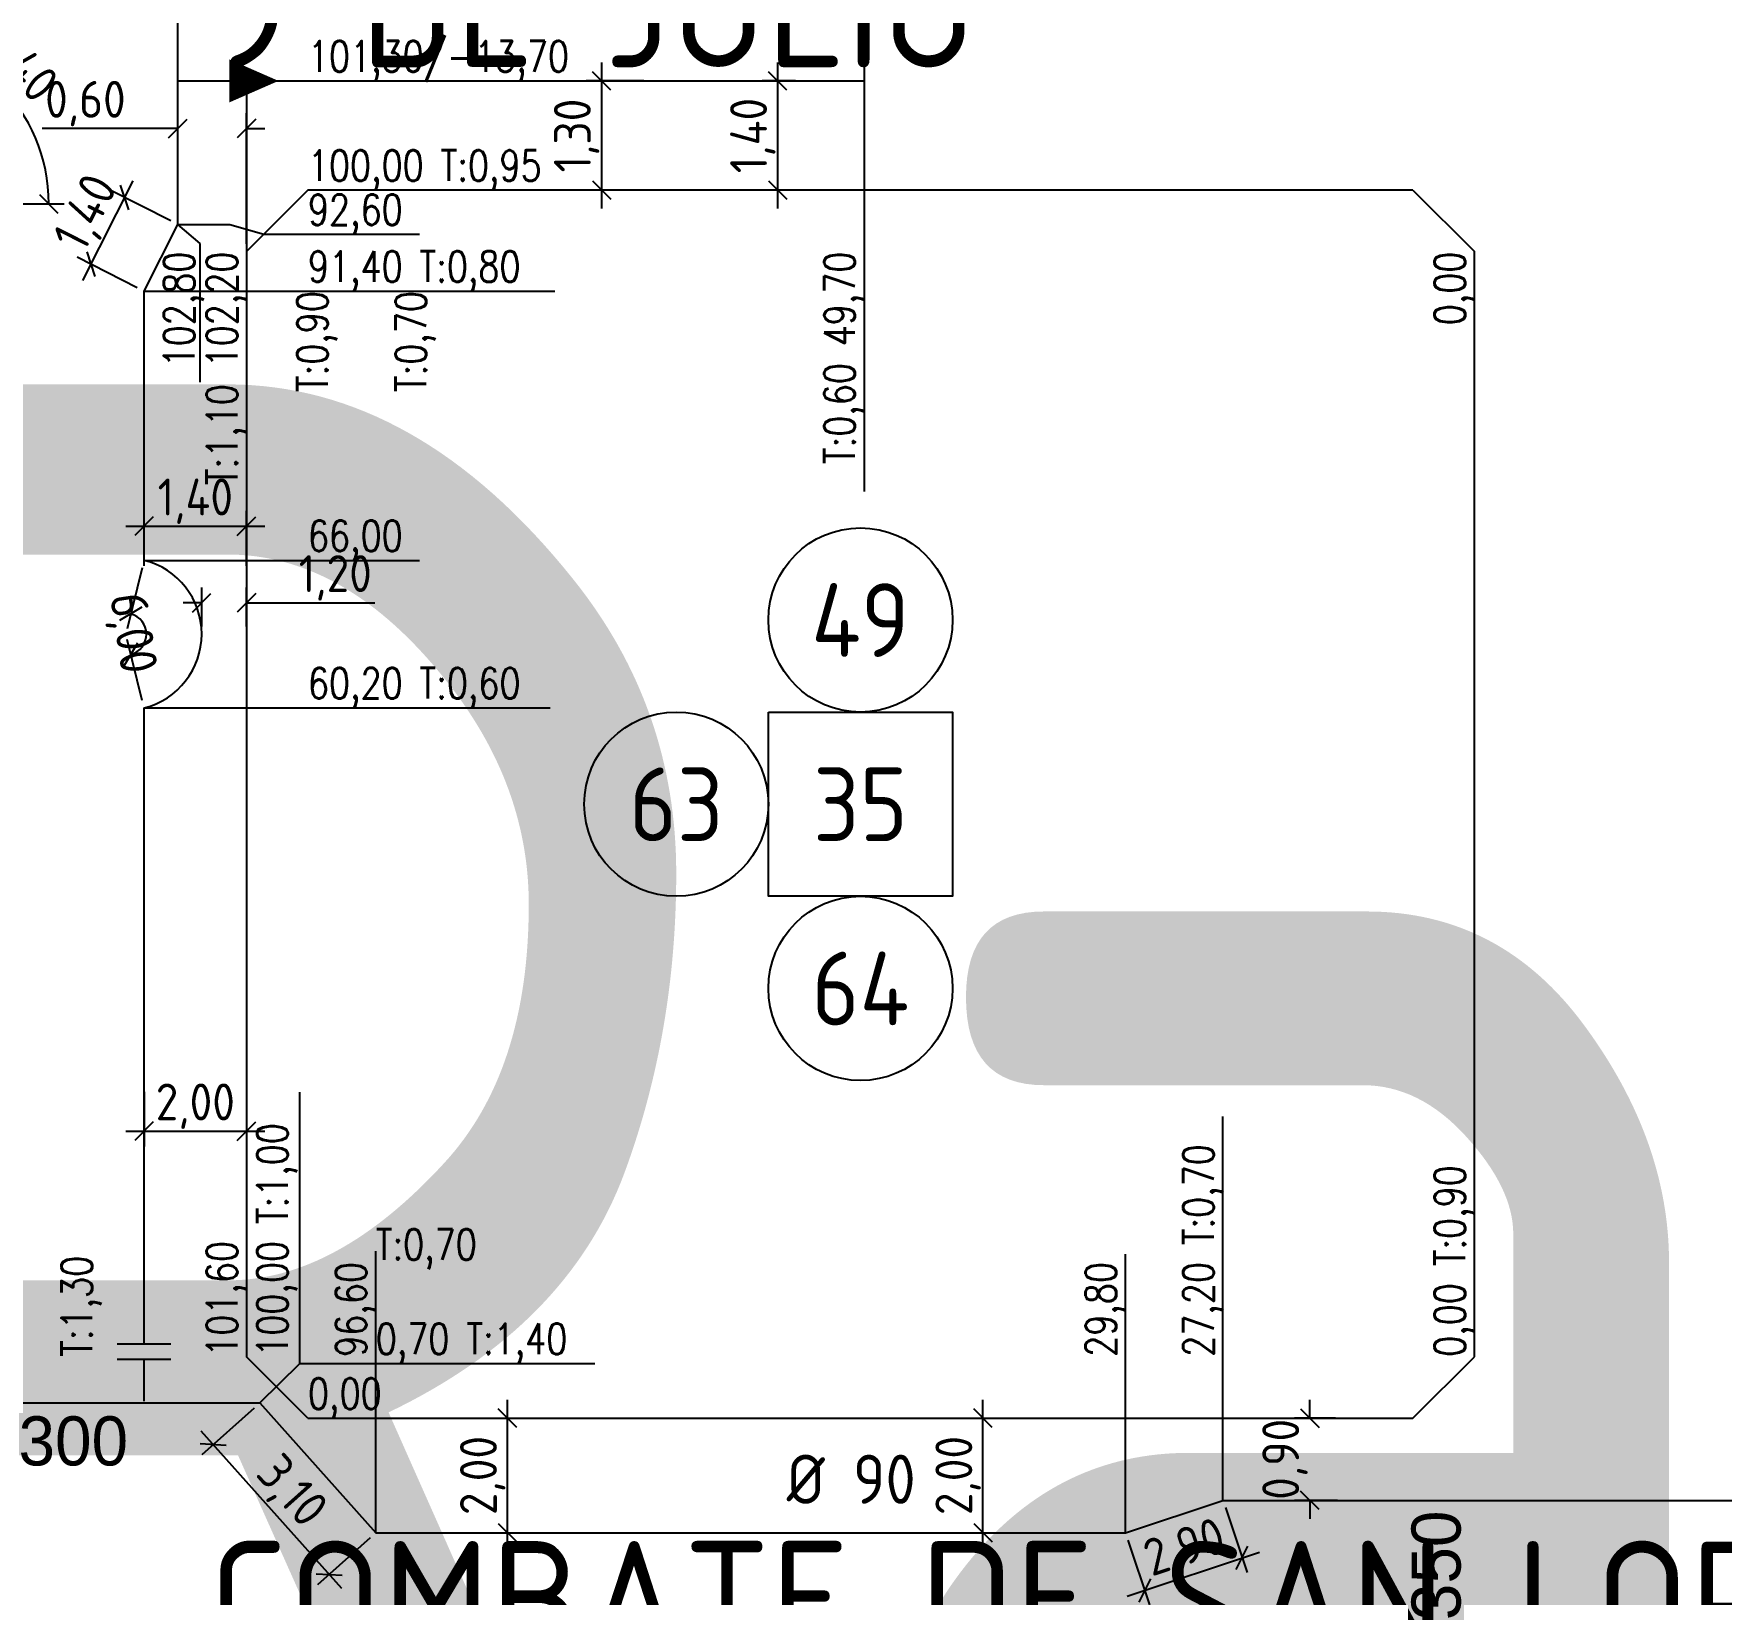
# Model space of a CAD drawing. Extents: x -48 to 13651, y -112 to 3468.
# Drawn here: x 2404.9 to 2542.3, y 1744.8 to 1871.9 of the extents above; entities that cross this region are included whole.
import ezdxf
from ezdxf.enums import TextEntityAlignment as Align

# ---------------------------------------------------------------- set-up
doc = ezdxf.new("R2010")
doc.units = 0
doc.header["$LTSCALE"] = 6
doc.header["$MEASUREMENT"] = 0
doc.linetypes.add('DOT2', pattern=[3.175, 0, -3.175])
doc.linetypes.add('HIDDEN', pattern=[0.375, 0.25, -0.125])
doc.layers.get('0').update_dxf_attribs({"linetype": 'CONTINUOUS'})
doc.layers.get('DEFPOINTS').update_dxf_attribs({"linetype": 'CONTINUOUS'})
for name, color, linetype in [('50', 41, 'CONTINUOUS'), ('63', 171, 'CONTINUOUS'), ('90', 11, 'CONTINUOUS'), ('CAS', 7, 'CONTINUOUS'), ('CAÑERIA SIN CROQUIS', 210, 'HIDDEN'), ('COTA', 2, 'CONTINUOUS'), ('MANZANAS', 7, 'CONTINUOUS'), ('NUMCASA', 12, 'CONTINUOUS'), ('NUMERO-CROQUIS', 13, 'CONTINUOUS'), ('NUMERO-MANZANA', 4, 'CONTINUOUS'), ('PROGRESIVA', 60, 'CONTINUOUS'), ('RADIO', 4, 'DOT2'), ('REDUCCIONES', 13, 'CONTINUOUS'), ('TXTDIAMETRO', 7, 'CONTINUOUS')]:
    doc.layers.add(name, color=color, linetype=linetype)
doc.layers.add('ATENCION', color=7, linetype='CONTINUOUS', plot=False)
doc.styles.add('ABADIMTCONDE', font='isocp.shx')
doc.styles.add('GEOSLAB703LTBT', font='isocp.shx', dxfattribs={"width": 0.9, "height": 8})
doc.styles.add('GOTHICE', font='GOTHICE.shx', dxfattribs={"height": 0.6})
doc.styles.add('ROMANS', font='romans.shx', dxfattribs={"width": 0.8, "height": 2.5})
doc.dimstyles.new('COTA02', dxfattribs={"dimtxt": 3, "dimasz": 1.5, "dimexe": 1.25, "dimexo": 0.625, "dimgap": 0.3, "dimtad": 1, "dimtoh": 1, "dimdsep": 46, "dimlunit": 6, "dimtxsty": 'ABADIMTCONDE', "dimblk1": 'OBLIQUE', "dimblk2": 'OBLIQUE', "dimsah": 1, "dimcen": 2.5, "dimdle": 1.5, "dimclrd": 60, "dimclre": 60, "dimclrt": 256, "dimadec": 0, "dimazin": 0, "dimtfac": 1, "dimtix": 1, "dimtofl": 0, "dimtmove": 0, "dimatfit": 0, "dimldrblk": 'OBLIQUE', "dimfxl": 1, "dimtolj": 1, "dimtzin": 0, "dimarcsym": 0})

# ---------------------------------------------------------------- blocks, each defined once
blk = doc.blocks.new('CUPLARED')
at = {"layer": 'REDUCCIONES'}
blk.add_lwpolyline([(4, 0, 0, 3.5, 0), (0, 0, 3.5, 3.5, 0)], format="xyseb", dxfattribs=at)
blk = doc.blocks.new('_OBLIQUE')
at = {"color": 0, "linetype": 'ByBlock'}
blk.add_line((-0.5, -0.5), (0.5, 0.5), dxfattribs=at)
blk = doc.blocks.new('*D202')
at = {"layer": 'COTA', "color": 60, "lineweight": -2, "transparency": 16777216}
for p, q in [((2451.15, 1869.54), (2451.15, 1857.65)), ((2454.58, 1868.04), (2449.9, 1868.04)), ((2454.58, 1859.15), (2449.9, 1859.15))]:
    blk.add_line(p, q, dxfattribs=at)
at = {"layer": 'DEFPOINTS', "color": 0, "transparency": 16777216}
for p in [(2455.21, 1868.04), (2451.15, 1859.15), (2455.21, 1859.15)]:
    blk.add_point(p, dxfattribs=at)
at = {"layer": 'COTA', "color": 60, "lineweight": -2, "transparency": 16777216, "xscale": 1.5, "yscale": 1.5, "zscale": 1.5}
for p, rotation in [((2451.15, 1868.04), 90), ((2451.15, 1859.15), 270)]:
    blk.add_blockref('_OBLIQUE', p, dxfattribs=dict(at, rotation=rotation))
at = {"layer": 'COTA', "transparency": 16777216, "insert": (2449.12, 1863.59), "char_height": 3, "attachment_point": 5, "rotation": 90, "style": 'ABADIMTCONDE'}
blk.add_mtext('\\A1;1,30', dxfattribs=at)
blk = doc.blocks.new('*D203')
at = {"layer": 'COTA', "color": 60, "lineweight": -2, "transparency": 16777216}
for p, q in [((2465.49, 1869.54), (2465.49, 1857.65)), ((2466.93, 1868.04), (2464.24, 1868.04)), ((2466.93, 1859.15), (2464.24, 1859.15))]:
    blk.add_line(p, q, dxfattribs=at)
at = {"layer": 'DEFPOINTS', "color": 0, "transparency": 16777216}
for p in [(2467.55, 1868.04), (2465.49, 1859.15), (2467.55, 1859.15)]:
    blk.add_point(p, dxfattribs=at)
at = {"layer": 'COTA', "color": 60, "lineweight": -2, "transparency": 16777216, "xscale": 1.5, "yscale": 1.5, "zscale": 1.5}
for p, rotation in [((2465.49, 1868.04), 90), ((2465.49, 1859.15), 270)]:
    blk.add_blockref('_OBLIQUE', p, dxfattribs=dict(at, rotation=rotation))
at = {"layer": 'COTA', "transparency": 16777216, "insert": (2463.47, 1863.59), "char_height": 3, "attachment_point": 5, "rotation": 90, "style": 'ABADIMTCONDE'}
blk.add_mtext('\\A1;1,40', dxfattribs=at)
blk = doc.blocks.new('*D246')
at = {"layer": 'COTA', "color": 60, "lineweight": -2, "transparency": 16777216}
for p, q in [((2392.35, 1868.66), (2392.35, 1873.06)), ((2402.97, 1858.03), (2407.37, 1858.03))]:
    blk.add_line(p, q, dxfattribs=at)
blk.add_arc((2392.35, 1858.03), 13.78, 360, 90, dxfattribs=at)
at = {"layer": 'DEFPOINTS', "color": 0, "transparency": 16777216}
for p in [(2392.35, 1868.03), (2404.28, 1864.92), (2392.35, 1858.03), (2402.35, 1858.03)]:
    blk.add_point(p, dxfattribs=at)
at = {"layer": 'COTA', "color": 60, "lineweight": -2, "transparency": 16777216, "xscale": 1.5, "yscale": 1.5, "zscale": 1.5}
for p, rotation in [((2392.35, 1871.81), 180.0000000000009), ((2406.12, 1858.03), 269.9999999999991)]:
    blk.add_blockref('_OBLIQUE', p, dxfattribs=dict(at, rotation=rotation))
at = {"layer": 'COTA', "transparency": 16777216, "insert": (2403.52, 1869.21), "char_height": 3, "attachment_point": 5, "rotation": 315, "style": 'ABADIMTCONDE'}
blk.add_mtext('\\A1;2,40', dxfattribs=at)
blk = doc.blocks.new('*D249')
at = {"layer": 'COTA', "color": 60, "lineweight": -2, "transparency": 16777216}
for p, q in [((2412.98, 1859.89), (2408.88, 1851.78)), ((2416.08, 1856.64), (2411.19, 1859.12)), ((2413.33, 1851.2), (2408.44, 1853.68))]:
    blk.add_line(p, q, dxfattribs=at)
at = {"layer": 'DEFPOINTS', "color": 0, "transparency": 16777216}
for p in [(2416.64, 1856.36), (2409.56, 1853.12), (2413.89, 1850.92)]:
    blk.add_point(p, dxfattribs=at)
at = {"layer": 'COTA', "color": 60, "lineweight": -2, "transparency": 16777216, "xscale": 1.5, "yscale": 1.5, "zscale": 1.5}
for p, rotation in [((2412.31, 1858.55), 63.17010395270884), ((2409.56, 1853.12), 243.1701039527089)]:
    blk.add_blockref('_OBLIQUE', p, dxfattribs=dict(at, rotation=rotation))
at = {"layer": 'COTA', "transparency": 16777216, "insert": (2409.36, 1857.21), "char_height": 3, "attachment_point": 5, "rotation": 63.1701, "style": 'ABADIMTCONDE'}
blk.add_mtext('\\A1;1,40', dxfattribs=at)
blk = doc.blocks.new('*D250')
at = {"layer": 'COTA', "color": 60, "lineweight": -2, "transparency": 16777216}
for p, q in [((2413.89, 1828.55), (2413.89, 1833.03)), ((2422.23, 1828.55), (2422.23, 1833.03)), ((2412.39, 1831.78), (2423.73, 1831.78))]:
    blk.add_line(p, q, dxfattribs=at)
at = {"layer": 'DEFPOINTS', "color": 0, "transparency": 16777216}
for p in [(2422.23, 1831.78), (2413.89, 1827.92), (2422.23, 1827.92)]:
    blk.add_point(p, dxfattribs=at)
at = {"layer": 'COTA', "color": 60, "lineweight": -2, "transparency": 16777216, "xscale": 1.5, "yscale": 1.5, "zscale": 1.5, "rotation": 180}
blk.add_blockref('_OBLIQUE', (2413.89, 1831.78), dxfattribs=at)
at = {"layer": 'COTA', "color": 60, "lineweight": -2, "transparency": 16777216, "xscale": 1.5, "yscale": 1.5, "zscale": 1.5}
blk.add_blockref('_OBLIQUE', (2422.23, 1831.78), dxfattribs=at)
at = {"layer": 'COTA', "transparency": 16777216, "insert": (2418.06, 1833.81), "char_height": 3, "attachment_point": 5, "style": 'ABADIMTCONDE'}
blk.add_mtext('\\A1;1,40', dxfattribs=at)
blk = doc.blocks.new('*D251')
at = {"layer": 'COTA', "color": 60, "lineweight": -2, "transparency": 16777216}
for p, q in [((2418.58, 1823.62), (2418.58, 1826.79)), ((2422.23, 1823.62), (2422.23, 1826.79)), ((2418.58, 1825.54), (2417.08, 1825.54)), ((2422.23, 1825.54), (2432.69, 1825.54))]:
    blk.add_line(p, q, dxfattribs=at)
at = {"layer": 'DEFPOINTS', "color": 0, "transparency": 16777216}
for p in [(2422.23, 1825.54), (2418.58, 1822.99), (2422.23, 1822.99)]:
    blk.add_point(p, dxfattribs=at)
at = {"layer": 'COTA', "color": 60, "lineweight": -2, "transparency": 16777216, "xscale": 1.5, "yscale": 1.5, "zscale": 1.5}
blk.add_blockref('_OBLIQUE', (2418.58, 1825.54), dxfattribs=at)
at = {"layer": 'COTA', "color": 60, "lineweight": -2, "transparency": 16777216, "xscale": 1.5, "yscale": 1.5, "zscale": 1.5, "rotation": 180}
blk.add_blockref('_OBLIQUE', (2422.23, 1825.54), dxfattribs=at)
at = {"layer": 'COTA', "transparency": 16777216, "insert": (2429.46, 1827.57), "char_height": 3, "attachment_point": 5, "style": 'ABADIMTCONDE'}
blk.add_mtext('\\A1;1,20', dxfattribs=at)
blk = doc.blocks.new('*D252')
at = {"layer": 'COTA', "color": 60, "lineweight": -2, "transparency": 16777216}
for p, q in [((2413.89, 1785.71), (2413.89, 1781.27)), ((2422.23, 1785.71), (2422.23, 1781.27)), ((2412.39, 1782.52), (2423.73, 1782.52))]:
    blk.add_line(p, q, dxfattribs=at)
at = {"layer": 'DEFPOINTS', "color": 0, "transparency": 16777216}
for p in [(2413.89, 1786.34), (2422.23, 1786.34), (2422.23, 1782.52)]:
    blk.add_point(p, dxfattribs=at)
at = {"layer": 'COTA', "color": 60, "lineweight": -2, "transparency": 16777216, "xscale": 1.5, "yscale": 1.5, "zscale": 1.5, "rotation": 180}
blk.add_blockref('_OBLIQUE', (2413.89, 1782.52), dxfattribs=at)
at = {"layer": 'COTA', "color": 60, "lineweight": -2, "transparency": 16777216, "xscale": 1.5, "yscale": 1.5, "zscale": 1.5}
blk.add_blockref('_OBLIQUE', (2422.23, 1782.52), dxfattribs=at)
at = {"layer": 'COTA', "transparency": 16777216, "insert": (2418.06, 1784.55), "char_height": 3, "attachment_point": 5, "style": 'ABADIMTCONDE'}
blk.add_mtext('\\A1;2,00', dxfattribs=at)
blk = doc.blocks.new('*D253')
at = {"layer": 'COTA', "color": 60, "lineweight": -2, "transparency": 16777216}
for p, q in [((2416.64, 1861.74), (2416.64, 1865.41)), ((2422.23, 1854.77), (2422.23, 1865.41)), ((2416.64, 1864.16), (2405.59, 1864.16)), ((2422.23, 1864.16), (2423.73, 1864.16))]:
    blk.add_line(p, q, dxfattribs=at)
at = {"layer": 'DEFPOINTS', "color": 0, "transparency": 16777216}
for p in [(2422.23, 1864.16), (2416.64, 1861.12), (2422.23, 1854.15)]:
    blk.add_point(p, dxfattribs=at)
at = {"layer": 'COTA', "color": 60, "lineweight": -2, "transparency": 16777216, "xscale": 1.5, "yscale": 1.5, "zscale": 1.5}
blk.add_blockref('_OBLIQUE', (2416.64, 1864.16), dxfattribs=at)
at = {"layer": 'COTA', "color": 60, "lineweight": -2, "transparency": 16777216, "xscale": 1.5, "yscale": 1.5, "zscale": 1.5, "rotation": 180}
blk.add_blockref('_OBLIQUE', (2422.23, 1864.16), dxfattribs=at)
at = {"layer": 'COTA', "transparency": 16777216, "insert": (2409.11, 1866.19), "char_height": 3, "attachment_point": 5, "style": 'ABADIMTCONDE'}
blk.add_mtext('\\A1;0,60', dxfattribs=at)
blk = doc.blocks.new('*D254')
at = {"layer": 'COTA', "color": 60, "lineweight": -2, "transparency": 16777216}
for p, q in [((2413.74, 1828.39), (2412.5, 1823.43)), ((2413.74, 1817.59), (2412.5, 1822.56))]:
    blk.add_line(p, q, dxfattribs=at)
blk.add_arc((2412.39, 1822.99), 1.69, 284.0151, 75.9849, dxfattribs=at)
at = {"layer": 'DEFPOINTS', "color": 0, "transparency": 16777216}
for p in [(2413.89, 1829), (2412.39, 1822.99), (2413.93, 1823.72), (2413.89, 1816.99)]:
    blk.add_point(p, dxfattribs=at)
at = {"layer": 'COTA', "color": 60, "lineweight": -2, "transparency": 16777216, "xscale": 1.5, "yscale": 1.5, "zscale": 1.5}
for p, rotation in [((2412.8, 1824.64), 165.9849438300001), ((2412.8, 1821.35), 194.015056169994)]:
    blk.add_blockref('_OBLIQUE', p, dxfattribs=dict(at, rotation=rotation))
at = {"layer": 'COTA', "transparency": 16777216, "insert": (2412.72, 1823.04), "char_height": 3, "attachment_point": 5, "rotation": 278.6777, "style": 'ABADIMTCONDE'}
blk.add_mtext('\\A1;6,00', dxfattribs=at)
blk = doc.blocks.new('*D255')
at = {"layer": 'COTA', "color": 60, "lineweight": -2, "transparency": 16777216}
for p, q in [((2422.85, 1759.97), (2418.58, 1756.16)), ((2418.51, 1758.11), (2429.96, 1745.3)), ((2432.29, 1749.4), (2428.02, 1745.59))]:
    blk.add_line(p, q, dxfattribs=at)
at = {"layer": 'DEFPOINTS', "color": 0, "transparency": 16777216}
for p in [(2423.32, 1760.39), (2432.76, 1749.82), (2428.96, 1746.42)]:
    blk.add_point(p, dxfattribs=at)
at = {"layer": 'COTA', "color": 60, "lineweight": -2, "transparency": 16777216, "xscale": 1.5, "yscale": 1.5, "zscale": 1.5}
for p, rotation in [((2419.51, 1756.99), 131.7651860741947), ((2428.96, 1746.42), 311.7651860741947)]:
    blk.add_blockref('_OBLIQUE', p, dxfattribs=dict(at, rotation=rotation))
at = {"layer": 'COTA', "transparency": 16777216, "insert": (2425.74, 1753.06), "char_height": 3, "attachment_point": 5, "rotation": 311.7652, "style": 'ABADIMTCONDE'}
blk.add_mtext('\\A1;3,10', dxfattribs=at)
blk = doc.blocks.new('*D257')
at = {"layer": 'COTA', "color": 60, "lineweight": -2, "transparency": 16777216}
for p, q in [((2501.96, 1751.87), (2503.72, 1746.59)), ((2493.95, 1744.65), (2504.74, 1748.25)), ((2494.01, 1749.22), (2495.77, 1743.94))]:
    blk.add_line(p, q, dxfattribs=at)
at = {"layer": 'DEFPOINTS', "color": 0, "transparency": 16777216}
for p in [(2501.76, 1752.46), (2493.82, 1749.82), (2503.32, 1747.77)]:
    blk.add_point(p, dxfattribs=at)
at = {"layer": 'COTA', "color": 60, "lineweight": -2, "transparency": 16777216, "xscale": 1.5, "yscale": 1.5, "zscale": 1.5}
for p, rotation in [((2503.32, 1747.77), 18.40792802936426), ((2495.38, 1745.13), 198.4079280293642)]:
    blk.add_blockref('_OBLIQUE', p, dxfattribs=dict(at, rotation=rotation))
at = {"layer": 'COTA', "transparency": 16777216, "insert": (2498.71, 1748.37), "char_height": 3, "attachment_point": 5, "rotation": 18.4079, "style": 'ABADIMTCONDE'}
blk.add_mtext('\\A1;2,90', dxfattribs=at)
blk = doc.blocks.new('*D258')
at = {"layer": 'COTA', "color": 60, "lineweight": -2, "transparency": 16777216}
for p, q in [((2443.49, 1748.32), (2443.49, 1760.65)), ((2441.77, 1759.15), (2444.74, 1759.15)), ((2441.77, 1749.82), (2444.74, 1749.82))]:
    blk.add_line(p, q, dxfattribs=at)
at = {"layer": 'DEFPOINTS', "color": 0, "transparency": 16777216}
for p in [(2441.15, 1759.15), (2443.49, 1759.15), (2441.15, 1749.82)]:
    blk.add_point(p, dxfattribs=at)
at = {"layer": 'COTA', "color": 60, "lineweight": -2, "transparency": 16777216, "xscale": 1.5, "yscale": 1.5, "zscale": 1.5}
for p, rotation in [((2443.49, 1759.15), 90), ((2443.49, 1749.82), 270)]:
    blk.add_blockref('_OBLIQUE', p, dxfattribs=dict(at, rotation=rotation))
at = {"layer": 'COTA', "transparency": 16777216, "insert": (2441.47, 1754.48), "char_height": 3, "attachment_point": 5, "rotation": 90, "style": 'ABADIMTCONDE'}
blk.add_mtext('\\A1;2,00', dxfattribs=at)
blk = doc.blocks.new('*D259')
at = {"layer": 'COTA', "color": 60, "lineweight": -2, "transparency": 16777216}
for p, q in [((2482.21, 1748.32), (2482.21, 1760.65)), ((2480.51, 1759.15), (2483.46, 1759.15)), ((2480.51, 1749.82), (2483.46, 1749.82))]:
    blk.add_line(p, q, dxfattribs=at)
at = {"layer": 'DEFPOINTS', "color": 0, "transparency": 16777216}
for p in [(2479.88, 1759.15), (2482.21, 1759.15), (2479.88, 1749.82)]:
    blk.add_point(p, dxfattribs=at)
at = {"layer": 'COTA', "color": 60, "lineweight": -2, "transparency": 16777216, "xscale": 1.5, "yscale": 1.5, "zscale": 1.5}
for p, rotation in [((2482.21, 1759.15), 90), ((2482.21, 1749.82), 270)]:
    blk.add_blockref('_OBLIQUE', p, dxfattribs=dict(at, rotation=rotation))
at = {"layer": 'COTA', "transparency": 16777216, "insert": (2480.19, 1754.48), "char_height": 3, "attachment_point": 5, "rotation": 90, "style": 'ABADIMTCONDE'}
blk.add_mtext('\\A1;2,00', dxfattribs=at)
blk = doc.blocks.new('*D260')
at = {"layer": 'COTA', "color": 60, "lineweight": -2, "transparency": 16777216}
for p, q in [((2508.83, 1759.15), (2508.83, 1760.65)), ((2510.92, 1759.15), (2507.58, 1759.15)), ((2511.08, 1752.46), (2507.58, 1752.46)), ((2508.83, 1752.46), (2508.83, 1750.96))]:
    blk.add_line(p, q, dxfattribs=at)
at = {"layer": 'DEFPOINTS', "color": 0, "transparency": 16777216}
for p in [(2508.83, 1759.15), (2511.54, 1759.15), (2511.71, 1752.46)]:
    blk.add_point(p, dxfattribs=at)
at = {"layer": 'COTA', "color": 60, "lineweight": -2, "transparency": 16777216, "xscale": 1.5, "yscale": 1.5, "zscale": 1.5}
for p, rotation in [((2508.83, 1759.15), 270), ((2508.83, 1752.46), 90)]:
    blk.add_blockref('_OBLIQUE', p, dxfattribs=dict(at, rotation=rotation))
at = {"layer": 'COTA', "transparency": 16777216, "insert": (2506.81, 1755.8), "char_height": 3, "attachment_point": 5, "rotation": 90, "style": 'ABADIMTCONDE'}
blk.add_mtext('\\A1;0,90', dxfattribs=at)
blk = doc.blocks.new('Ø90')
at = {"layer": 'TXTDIAMETRO', "color": 7, "ltscale": 0.1, "style": 'ABADIMTCONDE'}
blk.add_text('Ø 90', height=4, dxfattribs=at).set_placement((0, 0), align=Align.MIDDLE)

msp = doc.modelspace()

# ---------------------------------------------------------------- linework, layer by layer
at = {"layer": '50', "ltscale": 0.1}
msp.add_line((2422.234, 1868.04), (2472.534, 1868.04), dxfattribs=at)
at = {"layer": '63', "ltscale": 0.1}
for p, q in [((2416.642, 1856.359), (2416.642, 1872.845)), ((2416.642, 1868.04), (2422.234, 1868.04)), ((2413.893, 1850.923), (2416.642, 1856.359)), ((2413.893, 1829), (2413.893, 1850.923)), ((2413.893, 1765.193), (2413.893, 1816.988)), ((2413.893, 1760.531), (2413.893, 1763.945))]:
    msp.add_line(p, q, dxfattribs=at)
msp.add_arc((2412.393, 1822.994), 6.19, 284.01506, 75.98494, dxfattribs=at)
at = {"layer": '90', "ltscale": 0.1}
for p, q in [((2396.389, 1760.391), (2423.316, 1760.391)), ((2423.316, 1760.391), (2432.76, 1749.816)), ((2493.817, 1749.816), (2501.76, 1752.46)), ((2501.76, 1752.46), (2678.537, 1752.46)), ((2432.76, 1749.816), (2493.817, 1749.816))]:
    msp.add_line(p, q, dxfattribs=at)
at = {"layer": 'CAS', "ltscale": 0.1}
msp.add_line((2472.534, 1871.644), (2472.534, 1864.436), dxfattribs=at)
at = {"layer": 'MANZANAS'}
for p, q in [((2427.234, 1859.145), (2422.234, 1854.145)), ((2517.234, 1859.145), (2427.234, 1859.145)), ((2517.234, 1859.145), (2522.234, 1854.145)), ((2422.234, 1854.145), (2422.234, 1764.145)), ((2522.234, 1764.145), (2522.234, 1854.145)), ((2427.234, 1759.145), (2422.234, 1764.145)), ((2517.234, 1759.145), (2522.234, 1764.145)), ((2427.234, 1759.145), (2517.234, 1759.145))]:
    msp.add_line(p, q, dxfattribs=at)
at = {"layer": 'NUMERO-CROQUIS'}
for centre in [(2472.234, 1824.145), (2457.234, 1809.145), (2472.234, 1794.145)]:
    msp.add_circle(centre, 7.5, dxfattribs=at)
at = {"layer": 'NUMERO-MANZANA'}
msp.add_lwpolyline([(2464.734, 1816.645), (2479.734, 1816.645), (2479.734, 1801.645), (2464.734, 1801.645)], close=True, dxfattribs=at)
at = {"layer": 'PROGRESIVA'}
for p, q in [((2422.234, 1868.04), (2422.234, 1854.145)), ((2472.534, 1868.04), (2472.534, 1834.605)), ((2418.447, 1854.806), (2416.642, 1856.359)), ((2416.642, 1856.359), (2420.863, 1856.359)), ((2420.863, 1856.359), (2423.638, 1855.549)), ((2423.638, 1855.549), (2436.326, 1855.549)), ((2418.447, 1843.517), (2418.447, 1854.806)), ((2413.893, 1850.923), (2447.349, 1850.923)), ((2413.893, 1829), (2436.326, 1829)), ((2413.893, 1816.988), (2446.964, 1816.988)), ((2426.574, 1763.607), (2426.574, 1785.701)), ((2501.76, 1752.46), (2501.76, 1783.711)), ((2432.76, 1749.816), (2432.76, 1772.758)), ((2493.817, 1749.816), (2493.817, 1772.502)), ((2423.316, 1760.391), (2426.574, 1763.607)), ((2426.574, 1763.607), (2450.597, 1763.607))]:
    msp.add_line(p, q, dxfattribs=at)
at = {"layer": 'REDUCCIONES', "ltscale": 0.1}
for p, q in [((2411.705, 1765.193), (2416.08, 1765.193)), ((2411.705, 1763.945), (2416.08, 1763.945))]:
    msp.add_line(p, q, dxfattribs=at)

# ---------------------------------------------------------------- block references
at = {"layer": 'CAÑERIA SIN CROQUIS', "ltscale": 0.1}
msp.add_blockref('CUPLARED', (2420.838, 1868.04), dxfattribs=at)
at = {"layer": 'COTA'}
msp.add_blockref('Ø90', (2471.479, 1754.186), dxfattribs=at)

# ---------------------------------------------------------------- texts
at = {"layer": 'ATENCION', "style": 'GEOSLAB703LTBT'}
for s, p in [('9 DE JULIO', (2419.141, 1874.145)), ('COMBATE DE SAN LORENZO', (2419.141, 1744.145))]:
    msp.add_text(s, height=10, dxfattribs=at).set_placement(p, align=Align.MIDDLE_LEFT)
at = {"layer": 'NUMCASA', "color": 12, "linetype": 'Continuous', "style": 'GOTHICE'}
msp.add_text('300', height=4, dxfattribs=at).set_placement((2408.123, 1754.1), align=Align.BOTTOM_CENTER)
msp.add_text('350', height=4, rotation=90, dxfattribs=at).set_placement((2522.314, 1747.164), align=Align.BOTTOM_CENTER)
at = {"layer": 'NUMERO-CROQUIS', "style": 'GEOSLAB703LTBT'}
for s, p in [('49', (2472.234, 1824.145)), ('63', (2457.234, 1809.145)), ('64', (2472.234, 1794.145))]:
    msp.add_text(s, height=6, dxfattribs=at).set_placement(p, align=Align.MIDDLE)
at = {"layer": 'NUMERO-MANZANA', "style": 'GEOSLAB703LTBT'}
msp.add_text('35', height=6, dxfattribs=at).set_placement((2472.234, 1809.145), align=Align.MIDDLE)
at = {"layer": 'PROGRESIVA', "style": 'ROMANS', "width": 0.8}
for s, p in [('101,30/-13,70', (2427.234, 1868.04)), ('100,00 T:0,95', (2427.234, 1859.145)), ('92,60', (2427.234, 1855.549)), ('91,40 T:0,80', (2427.234, 1850.923)), ('66,00', (2427.234, 1829)), ('60,20 T:0,60', (2427.234, 1816.988)), ('T:0,70', (2432.76, 1771.296)), ('0,70 T:1,40', (2432.76, 1763.607)), ('0,00', (2427.234, 1759.145))]:
    msp.add_text(s, height=2.5, dxfattribs=at).set_placement(p, align=Align.BOTTOM_LEFT)
for s, p in [('102,80', (2418.744, 1854.145)), ('T:1,10 102,20', (2422.234, 1854.145)), ('T:0,60 49,70', (2472.534, 1854.145)), ('0,00', (2522.234, 1854.145)), ('T:0,90', (2429.595, 1850.923)), ('T:0,70', (2437.621, 1850.923))]:
    msp.add_text(s, height=2.5, rotation=90, dxfattribs=at).set_placement(p, align=Align.BOTTOM_RIGHT)
for s, p in [('100,00 T:1,00', (2426.336, 1764.145)), ('27,20 T:0,70', (2501.76, 1764.145)), ('0,00 T:0,90', (2522.234, 1764.145)), ('101,60', (2422.234, 1764.145)), ('T:1,30', (2410.409, 1764.145)), ('96,60', (2432.745, 1764.145)), ('29,80', (2493.817, 1764.145))]:
    msp.add_text(s, height=2.5, rotation=90, dxfattribs=at).set_placement(p, align=Align.BOTTOM_LEFT)
at = {"layer": 'RADIO', "color": 4, "ltscale": 0.5, "style": 'GEOSLAB703LTBT', "width": 0.9}
msp.add_text('Radio Nº 2', height=146.295, dxfattribs=at).set_placement((2367.998, 1697.615))

# ---------------------------------------------------------------- dimensions: what is measured, and where the dimension line sits
at = {"layer": 'COTA'}
dim = msp.add_angular_dim_3p(base=(2404.276, 1864.92), center=(2392.345, 1858.032), p1=(2402.345, 1858.032), p2=(2392.345, 1868.032), text='2,40', dimstyle='COTA02', override={"dimadec": 4}, dxfattribs=at)
dim.commit()
dim.dimension.update_dxf_attribs({"geometry": '*D246', "text_midpoint": (2403.518, 1869.205)})
for base, p1, p2, angle, text, picture, middle, dimtype in [((2451.146, 1859.145), (2455.21, 1868.04), (2455.21, 1859.145), 90, '1,30', '*D202', (2451.146, 1863.593), 160), ((2409.558, 1853.115), (2416.642, 1856.359), (2413.893, 1850.923), 243.1701, '1,40', '*D249', (2411.164, 1856.292), 161), ((2482.213, 1759.145), (2479.88, 1749.816), (2479.88, 1759.145), 90, '2,00', '*D259', (2482.213, 1754.481), 160)]:
    dim = msp.add_linear_dim(base=base, p1=p1, p2=p2, angle=angle, text=text, dimstyle='COTA02', dxfattribs=at)
    dim.commit()
    dim.dimension.update_dxf_attribs({"geometry": picture, "text_midpoint": middle, "dimtype": dimtype})
for base, p1, p2, text, picture, middle in [((2465.491, 1859.145), (2467.555, 1868.04), (2467.555, 1859.145), '1,40', '*D203', (2463.466, 1863.593)), ((2443.494, 1759.145), (2441.146, 1749.816), (2441.146, 1759.145), '2,00', '*D258', (2441.469, 1754.481)), ((2508.834, 1759.145), (2511.709, 1752.46), (2511.542, 1759.145), '0,90', '*D260', (2506.809, 1755.803))]:
    dim = msp.add_linear_dim(base=base, p1=p1, p2=p2, angle=90, text=text, dimstyle='COTA02', dxfattribs=at)
    dim.commit()
    dim.dimension.update_dxf_attribs({"geometry": picture, "text_midpoint": middle})
for base, p1, p2, text, picture, middle in [((2422.234, 1864.164), (2416.642, 1861.117), (2422.234, 1854.145), '0,60', '*D253', (2409.115, 1864.164)), ((2422.234, 1831.782), (2413.893, 1827.92), (2422.234, 1827.92), '1,40', '*D250', (2418.063, 1831.782)), ((2422.234, 1825.544), (2418.584, 1822.994), (2422.234, 1822.994), '1,20', '*D251', (2429.46, 1825.544))]:
    dim = msp.add_linear_dim(base=base, p1=p1, p2=p2, text=text, dimstyle='COTA02', dxfattribs=at)
    dim.commit()
    dim.dimension.update_dxf_attribs({"geometry": picture, "text_midpoint": middle, "dimtype": 160})
dim = msp.add_angular_dim_3p(base=(2413.925, 1823.719), center=(2412.393, 1822.994), p1=(2413.893, 1816.988), p2=(2413.893, 1829), text='6,00', dimstyle='COTA02', override={"dimadec": 4}, dxfattribs=at)
dim.commit()
dim.dimension.update_dxf_attribs({"geometry": '*D254', "text_midpoint": (2410.718, 1822.739), "dimtype": 165})
dim = msp.add_linear_dim(base=(2422.234, 1782.524), p1=(2413.893, 1786.337), p2=(2422.234, 1786.337), text='2,00', dimstyle='COTA02', dxfattribs=at)
dim.commit()
dim.dimension.update_dxf_attribs({"geometry": '*D252', "text_midpoint": (2418.063, 1784.55)})
for p1, p2, distance, text, picture, middle in [((2423.316, 1760.391), (2432.76, 1749.816), -5.099, '3,10', '*D255', (2425.745, 1753.056)), ((2493.817, 1749.816), (2501.76, 1752.46), -4.941, '2,90', '*D257', (2498.709, 1748.372))]:
    dim = msp.add_aligned_dim(p1=p1, p2=p2, distance=distance, text=text, dimstyle='COTA02', dxfattribs=at)
    dim.commit()
    dim.dimension.update_dxf_attribs({"geometry": picture, "text_midpoint": middle})

doc.saveas('drawing.dxf')
